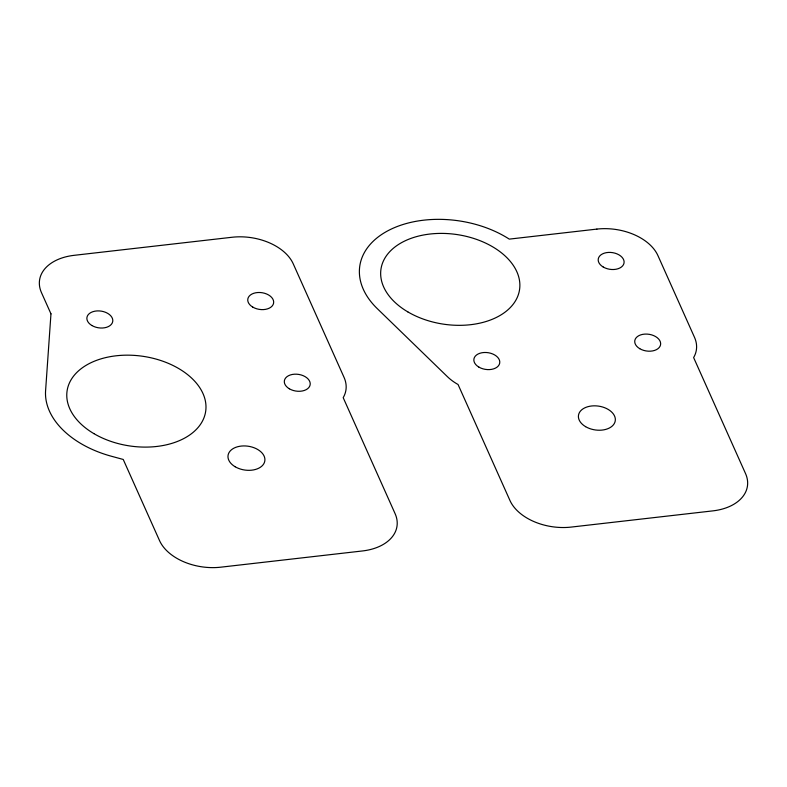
<?xml version="1.0" encoding="UTF-8"?>
<svg xmlns="http://www.w3.org/2000/svg" width="787" height="787" viewBox="0 0 787 787"><rect width="100%" height="100%" fill="white"/><g stroke="black" fill="none" stroke-linecap="round" stroke-linejoin="round"><path stroke-width="1.18" d="M50.968 313.846L45.587 390.706A91.459 59.153 8.4 0 0 111.429 456.253L123.234 459.46L159.535 540.6A49.355 31.923 8.4 0 0 220.754 567.181L362.463 550.959A49.355 31.923 8.4 0 0 395.094 513.655L343.191 397.661A49.227 31.834 8.4 0 0 344.047 377.376L293.246 263.842A49.355 31.923 8.4 0 0 232.037 237.261L74.106 255.332A49.355 31.923 8.4 0 0 41.475 292.646L50.968 313.846M596.88 229.096L509.278 239.12A91.459 59.153 8.4 0 0 388.276 230.561A91.459 59.153 8.4 0 0 377.199 308.553L447.488 376.747A49.227 31.834 8.4 0 0 458.064 384.518L509.966 500.512A49.355 31.923 8.4 0 0 571.185 527.083L712.894 510.871A49.355 31.923 8.4 0 0 745.525 473.558L693.622 357.573A49.227 31.834 8.4 0 0 694.478 337.279L657.932 255.608A49.227 31.834 8.4 0 0 596.88 229.096M93.909 433.637A70.043 45.302 8.4 0 0 205.377 413.037A70.043 45.302 8.4 0 0 109.855 356.727A70.043 45.302 8.4 0 0 93.909 433.637M407.794 311.868A70.043 45.302 8.4 0 0 519.263 291.269A70.043 45.302 8.4 0 0 423.74 234.959A70.043 45.302 8.4 0 0 407.794 311.868M91.912 325.523A13.054 8.45 8.4 0 0 112.698 321.676A13.054 8.45 8.4 0 0 94.883 311.18A13.054 8.45 8.4 0 0 91.912 325.523M252.794 307.117A13.054 8.45 8.4 0 0 273.571 303.27A13.054 8.45 8.4 0 0 255.765 292.774A13.054 8.45 8.4 0 0 252.794 307.117M289.341 388.788A13.054 8.45 8.4 0 0 310.117 384.951A13.054 8.45 8.4 0 0 292.311 374.455A13.054 8.45 8.4 0 0 289.341 388.788M478.889 367.106A13.054 8.45 8.4 0 0 499.676 363.26A13.054 8.45 8.4 0 0 481.87 352.763A13.054 8.45 8.4 0 0 478.889 367.106M603.226 267.019A13.054 8.45 8.4 0 0 624.002 263.183A13.054 8.45 8.4 0 0 606.197 252.686A13.054 8.45 8.4 0 0 603.226 267.019M639.772 348.7A13.054 8.45 8.4 0 0 660.549 344.854A13.054 8.45 8.4 0 0 642.743 334.357A13.054 8.45 8.4 0 0 639.772 348.7M585.597 426.662A18.593 12.031 8.4 0 0 615.188 421.193A18.593 12.031 8.4 0 0 589.827 406.24A18.593 12.031 8.4 0 0 585.597 426.662M235.165 466.76A18.593 12.031 8.4 0 0 264.757 461.29A18.593 12.031 8.4 0 0 239.396 446.337A18.593 12.031 8.4 0 0 235.165 466.76"/></g></svg>
